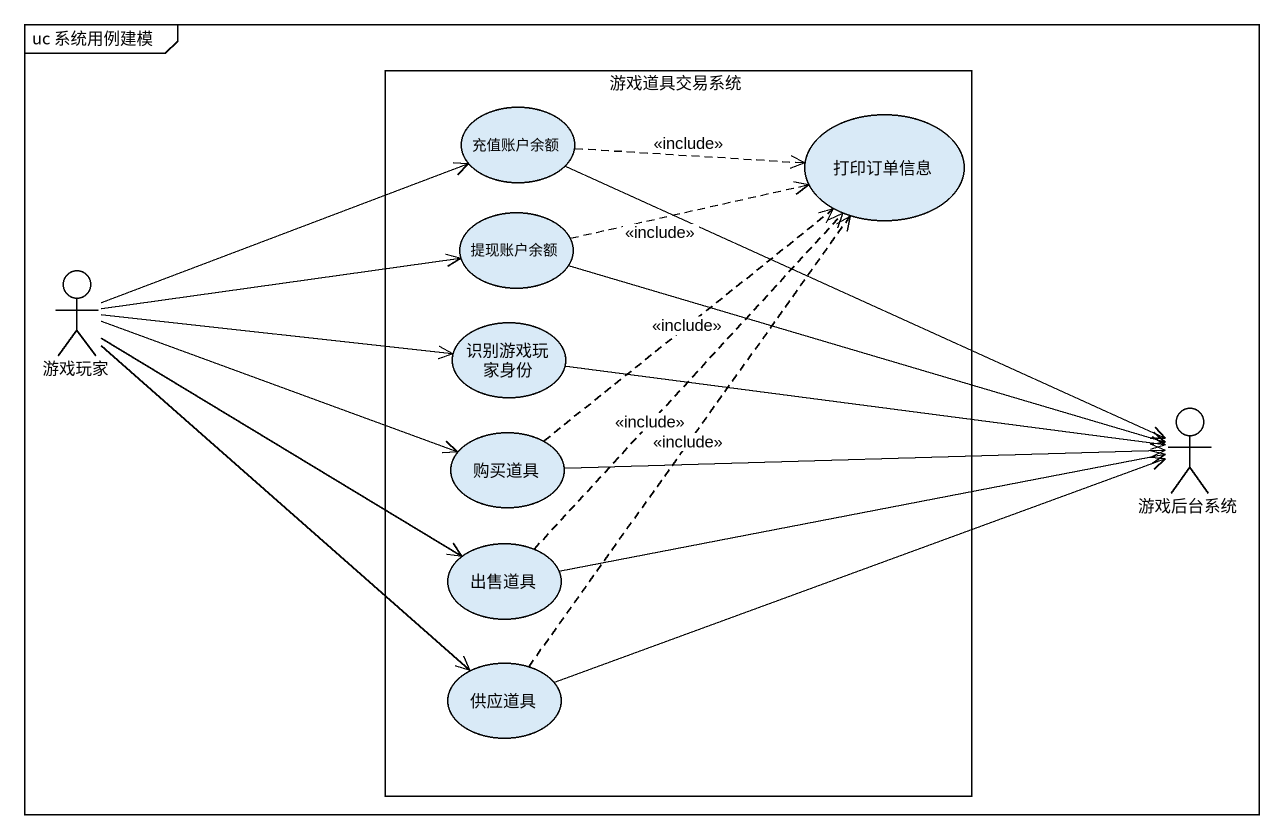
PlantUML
@startuml
mainframe uc 系统用例建模
rectangle 游戏道具交易系统 {
  usecase 充值账户余额
  usecase 打印订单信息
  usecase 提现账户余额
  usecase 识别游戏玩家身份
  usecase 购买道具
  usecase 出售道具
  usecase 供应道具
}
actor 游戏玩家
actor 游戏后台系统
充值账户余额 .right.> 打印订单信息 : <<include>>
充值账户余额 -right-> 游戏后台系统
提现账户余额 .right.> 打印订单信息 : <<include>>
提现账户余额 -right-> 游戏后台系统
游戏玩家 -right-> 充值账户余额
游戏玩家 -right-> 提现账户余额
游戏玩家 -right-> 识别游戏玩家身份
游戏玩家 -right-> 购买道具
游戏玩家 -right-> 出售道具
游戏玩家 --> 供应道具
识别游戏玩家身份 -right-> 游戏后台系统
游戏后台系统 <-left- 购买道具
游戏后台系统 <-left- 出售道具
游戏后台系统 <-left- 供应道具
购买道具 .up.> 打印订单信息 : <<include>>
出售道具 .up.> 打印订单信息 : <<include>>
供应道具 .up.> 打印订单信息 : <<include>>
@enduml
